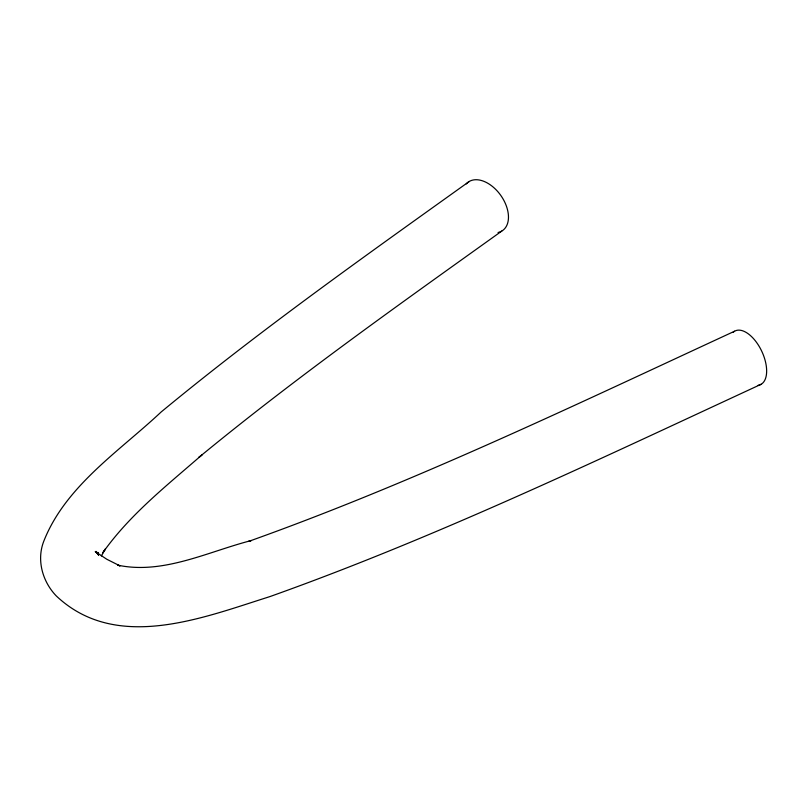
<?xml version="1.0" encoding="UTF-8"?>
<svg xmlns="http://www.w3.org/2000/svg" width="807" height="807" viewBox="0 0 807 807"><rect width="100%" height="100%" fill="white"/><g stroke="black" fill="none" stroke-linecap="round" stroke-linejoin="round"><path stroke-width="1.21" d="M101.369 555.962L105.334 549.042L102.751 552.835C129.715 514.614 167.079 485.35 202.002 454.835L198.835 457.438C296.199 377.273 399.253 304.451 501.742 231.095M469.25 181.474C366.075 255.315 262.356 328.641 164.356 409.341L161.188 411.943C119.537 451.123 65.357 486.086 43.709 541.416C36.436 560.199 42.549 581.615 56.197 595.859C115.653 652.147 201.175 618.374 267.763 597.281L270.184 596.494C438.262 536.564 599.379 459.102 761.142 384.273M734.562 331.233C574.453 405.265 415.04 482.021 248.717 541.376L251.148 540.589C208.236 551.564 162.953 574.907 117.59 565.112L120.072 565.929L106.796 559.251L95.236 551.584L98.515 554.298L96.023 551.383L98.605 555.216L97.909 552.432L98.444 554.702M466.264 183.935A29.688 18.753 54.8 0 1 501.742 196.817A29.688 18.753 54.8 0 1 498.06 232.507M733.26 332.181A29.688 15.343 64.7 0 1 761.808 351.368A29.688 15.343 64.7 0 1 758.136 385.292"/></g></svg>
